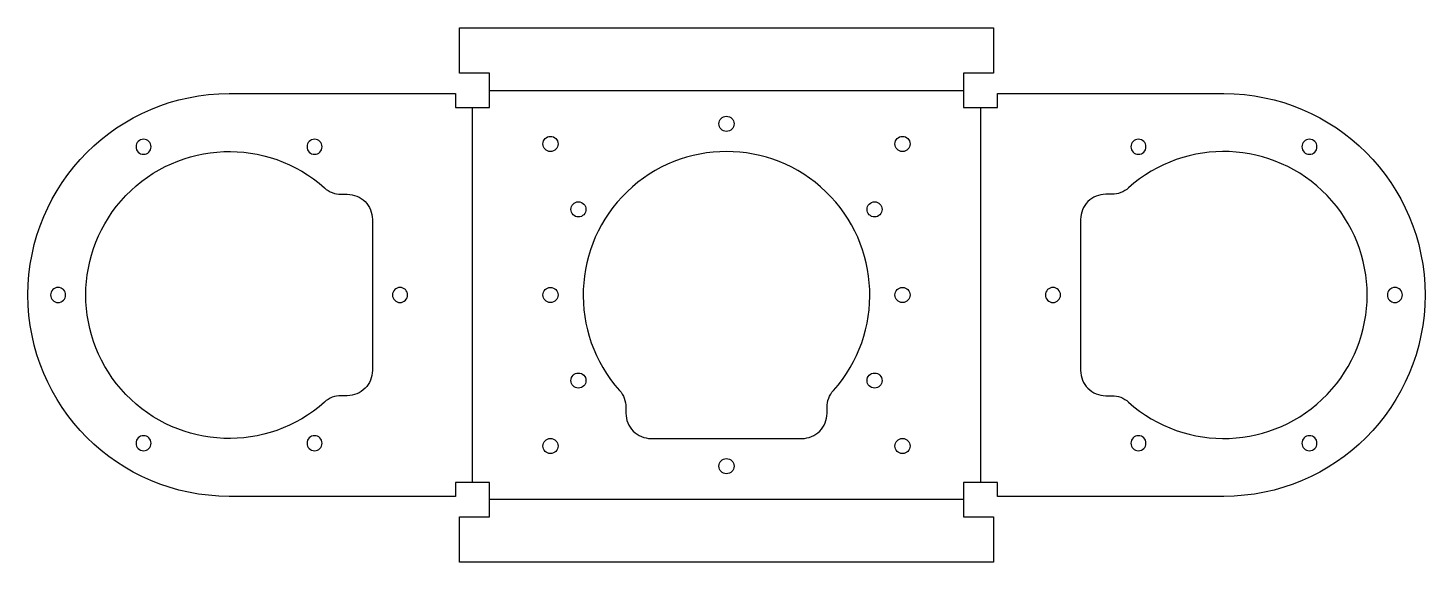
# Model space of a CAD drawing. Header units: millimetres. Extents: x -86 to 192, y 0 to 106.
import ezdxf

# ---------------------------------------------------------------- set-up
doc = ezdxf.new("R2010")
doc.units = ezdxf.units.MM
doc.header["$MEASUREMENT"] = 0
for name, color, linetype in [('BEND', 2, 'Continuous'), ('INTERIOR_PROFILES', 7, 'Continuous'), ('OUTER_PROFILES', 7, 'Continuous')]:
    doc.layers.add(name, color=color, linetype=linetype)

msp = doc.modelspace()

# ---------------------------------------------------------------- linework, layer by layer
at = {"linetype": 'Continuous'}
for centre in [(18.12, 83.04), (88.12, 83.04), (18.12, 53.04), (88.12, 53.04), (18.12, 23.04), (88.12, 23.04)]:
    msp.add_circle(centre, 1.5, dxfattribs=at)
at = {"layer": 'BEND'}
for points in [[(6, 93.68), (100.25, 93.68)], [(2.61, 15.79), (2.61, 90.29)], [(103.64, 90.29), (103.64, 15.79)], [(100.25, 12.39), (6, 12.39)]]:
    msp.add_lwpolyline(points, dxfattribs=at)
at = {"layer": 'INTERIOR_PROFILES'}
for points in [[(-26.81, 74.3, 0.184129), (-23.49, 73.04), (-22.29, 73.04, -0.414214), (-17.29, 68.04), (-17.29, 38.04, -0.414214), (-22.29, 33.04), (-23.49, 33.04, 0.184129), (-26.81, 31.77, -2.231964)], [(31.86, 34.06, -0.184129), (33.12, 30.74), (33.12, 29.54, 0.414214), (38.12, 24.54), (68.12, 24.54, 0.414214), (73.12, 29.54), (73.12, 30.74, -0.184129), (74.39, 34.06, 2.231964)], [(133.06, 31.77, 2.231964), (133.06, 74.3, -0.184129), (129.74, 73.04), (128.54, 73.04, 0.414214), (123.54, 68.04), (123.54, 38.04, 0.414214), (128.54, 33.04), (129.74, 33.04, -0.184129)]]:
    msp.add_lwpolyline(points, format="xyb", close=True, dxfattribs=at)
for centre in [(53.12, 87.04), (23.68, 70.04), (82.57, 70.04), (23.68, 36.04), (82.57, 36.04), (53.12, 19.04)]:
    msp.add_circle(centre, 1.5, dxfattribs=at)
at = {"layer": 'INTERIOR_PROFILES', "extrusion": (0, 0, -1)}
for centre in [(62.79, 82.48), (28.79, 82.48), (-135.04, 82.48), (-169.04, 82.48), (79.79, 53.04), (11.79, 53.04), (-118.04, 53.04), (-186.04, 53.04), (62.79, 23.59), (28.79, 23.59), (-135.04, 23.59), (-169.04, 23.59)]:
    msp.add_circle(centre, 1.5, dxfattribs=at)
at = {"layer": 'OUTER_PROFILES'}
msp.add_lwpolyline([(-45.79, 13.04, -1), (-45.79, 93.04), (-0.79, 93.04), (-0.79, 90.29), (6, 90.29), (6, 97.07), (0, 97.07), (0, 106.07), (106.25, 106.07), (106.25, 97.07), (100.25, 97.07), (100.25, 90.29), (107.04, 90.29), (107.04, 93.04), (152.04, 93.04, -1), (152.04, 13.04), (107.04, 13.04), (107.04, 15.79), (100.25, 15.79), (100.25, 9), (106.25, 9), (106.25, 0), (0, 0), (0, 9), (6, 9), (6, 15.79), (-0.79, 15.79), (-0.79, 13.04)], format="xyb", close=True, dxfattribs=at)

doc.saveas('drawing.dxf')
